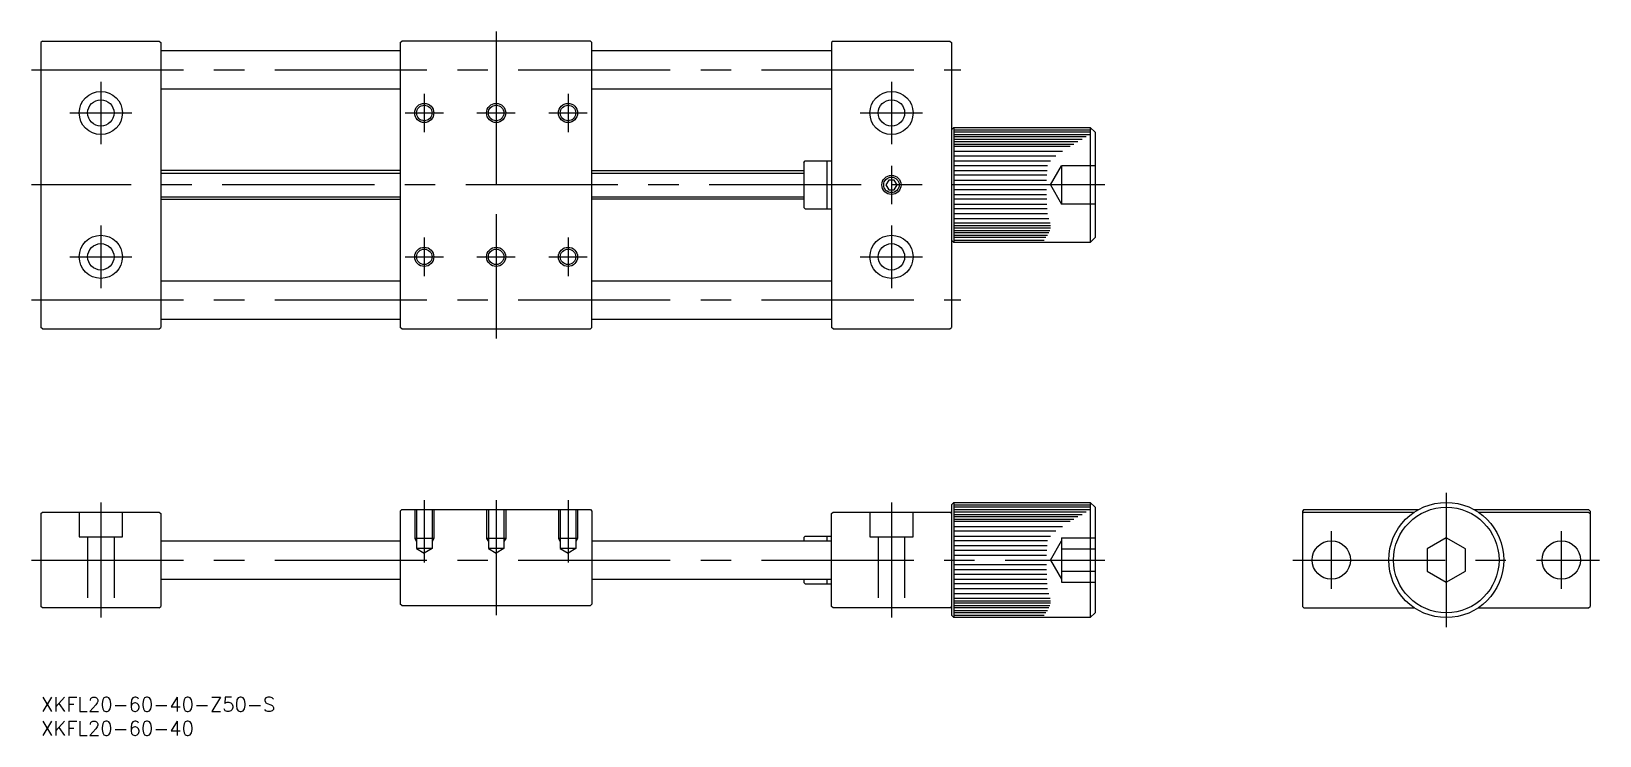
# Model space of a CAD drawing. Extents: x -295 to 32, y -37 to 110.
import ezdxf

# ---------------------------------------------------------------- set-up
doc = ezdxf.new("R2010")
doc.units = 0
doc.linetypes.add('CENTER', pattern=[50.8, 31.75, -6.35, 6.35, -6.35])
doc.linetypes.add('DASHED', pattern=[19.05, 12.7, -6.35])
doc.layers.get('0').update_dxf_attribs({"linetype": 'CONTINUOUS'})
doc.layers.add('CENTER', color=1, linetype='CONTINUOUS')
doc.styles.get("Standard").update_dxf_attribs({"font": 'txt.shx', "height": 3, "bigfont": 'bigfont.shx'})

# ---------------------------------------------------------------- blocks, each defined once
blk = doc.blocks.new('*U2')
at = {"color": 7, "linetype": 'CONTINUOUS'}
blk.add_text('XKFL20-60-40-Z50-S', height=3, dxfattribs=at).set_placement((-293.26, -31.61))
blk = doc.blocks.new('*U3')
at = {"color": 7, "linetype": 'CONTINUOUS'}
blk.add_text('XKFL20-60-40', height=3, dxfattribs=at).set_placement((-293.26, -36.61))

msp = doc.modelspace()

# ---------------------------------------------------------------- linework, layer by layer
at = {"color": 7, "linetype": 'CONTINUOUS'}
for p, q in [((-292.99, 108.21), (-293.29, 107.91)), ((-292.99, 108.21), (-268.59, 108.21)), ((-268.59, 108.21), (-268.29, 107.91)), ((-218.29, 107.91), (-217.99, 108.21)), ((-178.59, 108.21), (-217.99, 108.21)), ((-178.59, 108.21), (-178.29, 107.91)), ((-127.99, 108.21), (-128.29, 107.91)), ((-127.99, 108.21), (-103.59, 108.21)), ((-103.59, 108.21), (-103.29, 107.91)), ((-293.29, 107.91), (-293.29, 48.51)), ((-268.29, 107.91), (-268.29, 48.51)), ((-268.29, 106.21), (-218.29, 106.21)), ((-218.29, 107.91), (-218.29, 48.51)), ((-178.29, 48.51), (-178.29, 107.91)), ((-178.29, 106.21), (-128.29, 106.21)), ((-128.29, 107.91), (-128.29, 48.51)), ((-103.29, 107.91), (-103.29, 48.51)), ((-268.29, 98.21), (-218.29, 98.21)), ((-178.29, 98.21), (-128.29, 98.21)), ((-102.79, 90.21), (-103.29, 89.71)), ((-103.29, 89.71), (-103.29, 66.71)), ((-102.79, 90.21), (-102.79, 66.21)), ((-102.79, 90.21), (-74.29, 90.21)), ((-102.79, 89.71), (-74.29, 89.71)), ((-74.29, 89.21), (-102.79, 89.21)), ((-102.79, 88.71), (-74.29, 88.71)), ((-74.29, 90.21), (-74.29, 66.21)), ((-73.29, 89.21), (-74.29, 90.21)), ((-73.29, 89.21), (-73.29, 67.21)), ((-75.16, 88.21), (-102.79, 88.21)), ((-102.79, 87.71), (-76.02, 87.71)), ((-76.87, 87.21), (-102.79, 87.21)), ((-102.79, 86.71), (-77.7, 86.71)), ((-78.52, 86.21), (-102.79, 86.21)), ((-102.79, 85.21), (-80.07, 85.21)), ((-134.09, 82.91), (-133.79, 83.21)), ((-134.09, 82.91), (-134.09, 73.51)), ((-133.79, 83.21), (-128.29, 83.21)), ((-129.29, 83.21), (-129.29, 73.21)), ((-81.49, 84.21), (-102.79, 84.21)), ((-102.79, 83.21), (-82.59, 83.21)), ((-83.23, 82.21), (-102.79, 82.21)), ((-218.29, 81.21), (-268.29, 81.21)), ((-178.29, 81.21), (-134.09, 81.21)), ((-116.37, 79.21), (-116.94, 78.21)), ((-115.21, 79.21), (-116.37, 79.21)), ((-114.63, 78.21), (-115.21, 79.21)), ((-102.79, 81.21), (-83.33, 81.21)), ((-83.38, 80.21), (-102.79, 80.21)), ((-102.79, 79.21), (-83.41, 79.21)), ((-116.94, 78.21), (-116.37, 77.21)), ((-116.37, 77.21), (-115.21, 77.21)), ((-115.21, 77.21), (-114.63, 78.21)), ((-83.42, 77.21), (-102.79, 77.21)), ((-102.79, 76.21), (-83.42, 76.21)), ((-268.29, 75.21), (-218.29, 75.21)), ((-134.09, 75.21), (-178.29, 75.21)), ((-134.09, 73.51), (-133.79, 73.21)), ((-133.79, 73.21), (-128.29, 73.21)), ((-83.4, 75.21), (-102.79, 75.21)), ((-102.79, 74.21), (-83.38, 74.21)), ((-83.33, 73.21), (-102.79, 73.21)), ((-83.21, 72.21), (-102.79, 72.21)), ((-102.79, 71.21), (-82.95, 71.21)), ((-82.66, 70.21), (-102.79, 70.21)), ((-102.79, 69.71), (-82.58, 69.71)), ((-82.59, 69.21), (-102.79, 69.21)), ((-102.79, 66.21), (-103.29, 66.71)), ((-102.79, 68.71), (-82.72, 68.71)), ((-82.93, 68.21), (-102.79, 68.21)), ((-102.79, 67.71), (-83.21, 67.71)), ((-83.55, 67.21), (-102.79, 67.21)), ((-102.79, 66.71), (-83.91, 66.71)), ((-74.29, 66.21), (-102.79, 66.21)), ((-74.29, 66.21), (-73.29, 67.21)), ((-268.29, 58.21), (-218.29, 58.21)), ((-178.29, 58.21), (-128.29, 58.21)), ((-268.29, 50.21), (-218.29, 50.21)), ((-178.29, 50.21), (-128.29, 50.21)), ((-292.99, 48.21), (-293.29, 48.51)), ((-292.99, 48.21), (-268.59, 48.21)), ((-268.59, 48.21), (-268.29, 48.51)), ((-217.99, 48.21), (-218.29, 48.51)), ((-217.99, 48.21), (-178.59, 48.21)), ((-178.59, 48.21), (-178.29, 48.51)), ((-127.99, 48.21), (-128.29, 48.51)), ((-127.99, 48.21), (-103.59, 48.21)), ((-103.59, 48.21), (-103.29, 48.51)), ((-293.29, 9.7), (-292.99, 10)), ((-292.99, 10), (-268.59, 10)), ((-268.59, 10), (-268.29, 9.7)), ((-218.29, 10.2), (-217.99, 10.5)), ((-218.29, 10.2), (-218.29, -9.2)), ((-217.99, 10.5), (-178.59, 10.5)), ((-178.59, 10.5), (-178.29, 10.2)), ((-178.29, 10.2), (-178.29, -9.2)), ((-128.29, 9.7), (-127.99, 10)), ((-127.99, 10), (-103.59, 10)), ((-103.29, 9.7), (-103.59, 10)), ((-102.79, 12), (-103.29, 11.5)), ((-103.29, 11.5), (-103.29, -11.5)), ((-102.79, 12), (-102.79, -12)), ((-102.79, 12), (-74.29, 12)), ((-102.79, 11.5), (-74.29, 11.5)), ((-74.29, 11), (-102.79, 11)), ((-102.79, 10.5), (-74.29, 10.5)), ((-75.16, 10), (-102.79, 10)), ((-74.29, 12), (-74.29, -12)), ((-73.29, 11), (-74.29, 12)), ((-73.29, 11), (-73.29, -11)), ((-29.7, 10.5), (-30, 10.2)), ((-30, 10.2), (-30, -9.7)), ((-29.7, 10), (-30, 9.7)), ((-29.7, 10.5), (-5.81, 10.5)), ((-29.7, 10), (-6.63, 10)), ((5.81, 10.5), (29.7, 10.5)), ((6.63, 10), (29.7, 10)), ((29.7, 10.5), (30, 10.2)), ((29.7, 10), (30, 9.7)), ((30, 10.2), (30, -9.7)), ((-293.29, 9.7), (-293.29, -9.7)), ((-268.29, 9.7), (-268.29, -9.7)), ((-128.29, -9.7), (-128.29, 9.7)), ((-103.29, 9.7), (-103.29, -9.7)), ((-102.79, 9.5), (-76.02, 9.5)), ((-76.87, 9), (-102.79, 9)), ((-102.79, 8.5), (-77.7, 8.5)), ((-78.52, 8), (-102.79, 8)), ((-102.79, 7), (-80.07, 7)), ((-268.29, 4), (-218.29, 4)), ((-178.29, 4), (-128.29, 4)), ((-133.79, 5), (-134.09, 4.7)), ((-134.09, 4.7), (-134.09, 4)), ((-133.79, 5), (-128.29, 5)), ((-129.29, 5), (-129.29, 4)), ((-81.49, 6), (-102.79, 6)), ((-102.79, 5), (-82.59, 5)), ((-83.23, 4), (-102.79, 4)), ((0, 4.62), (-4, 2.31)), ((4, 2.31), (0, 4.62)), ((-102.79, 3), (-83.33, 3)), ((-83.38, 2), (-102.79, 2)), ((-102.79, 1), (-83.41, 1)), ((-4, 2.31), (-4, -2.31)), ((4, -2.31), (4, 2.31)), ((-83.42, -1), (-102.79, -1)), ((-102.79, -2), (-83.42, -2)), ((-83.4, -3), (-102.79, -3)), ((-4, -2.31), (0, -4.62)), ((0, -4.62), (4, -2.31)), ((-268.29, -4), (-218.29, -4)), ((-178.29, -4), (-128.29, -4)), ((-134.09, -4), (-134.09, -4.7)), ((-134.09, -4.7), (-133.79, -5)), ((-133.79, -5), (-128.29, -5)), ((-129.29, -4), (-129.29, -5)), ((-102.79, -4), (-83.38, -4)), ((-83.33, -5), (-102.79, -5)), ((-83.21, -6), (-102.79, -6)), ((-292.99, -10), (-293.29, -9.7)), ((-268.59, -10), (-268.29, -9.7)), ((-217.99, -9.5), (-218.29, -9.2)), ((-217.99, -9.5), (-178.59, -9.5)), ((-178.59, -9.5), (-178.29, -9.2)), ((-127.99, -10), (-128.29, -9.7)), ((-103.59, -10), (-103.29, -9.7)), ((-102.79, -7), (-82.95, -7)), ((-82.66, -8), (-102.79, -8)), ((-102.79, -8.5), (-82.58, -8.5)), ((-82.59, -9), (-102.79, -9)), ((-102.79, -9.5), (-82.72, -9.5)), ((-29.7, -10), (-30, -9.7)), ((29.7, -10), (30, -9.7)), ((-268.59, -10), (-292.99, -10)), ((-103.59, -10), (-127.99, -10)), ((-102.79, -12), (-103.29, -11.5)), ((-82.93, -10), (-102.79, -10)), ((-102.79, -10.5), (-83.21, -10.5)), ((-83.55, -11), (-102.79, -11)), ((-102.79, -11.5), (-83.91, -11.5)), ((-74.29, -12), (-102.79, -12)), ((-74.29, -12), (-73.29, -11)), ((-29.7, -10), (-6.63, -10)), ((6.63, -10), (29.7, -10))]:
    msp.add_line(p, q, dxfattribs=at)
at = {"color": 3, "linetype": 'DASHED'}
for p, q in [((-82.6, 78.21), (-80.29, 82.21)), ((-73.29, 82.21), (-80.29, 82.21)), ((-80.29, 82.21), (-80.29, 74.21)), ((-82.6, 78.21), (-80.29, 74.21)), ((-73.29, 78.21), (-80.29, 78.21)), ((-73.29, 74.21), (-80.29, 74.21)), ((-285.29, 10), (-285.29, 4.8)), ((-276.29, 4.8), (-276.29, 10)), ((-215.29, 10.5), (-215.29, 4.5)), ((-214.91, 10.5), (-214.91, 2.4)), ((-211.67, 10.5), (-211.67, 2.4)), ((-211.29, 10.5), (-211.29, 4.5)), ((-200.29, 10.5), (-200.29, 4.5)), ((-199.91, 10.5), (-199.91, 2.4)), ((-196.67, 10.5), (-196.67, 2.4)), ((-196.29, 10.5), (-196.29, 4.5)), ((-185.29, 10.5), (-185.29, 4.5)), ((-184.91, 10.5), (-184.91, 2.4)), ((-181.67, 10.5), (-181.67, 2.4)), ((-181.29, 10.5), (-181.29, 4.5)), ((-120.29, 10), (-120.29, 4.8)), ((-111.29, 4.8), (-111.29, 10)), ((-285.29, 4.8), (-276.29, 4.8)), ((-283.54, 4.8), (-283.54, -10)), ((-278.04, 4.8), (-278.04, -10)), ((-215.29, 4.5), (-214.91, 3.84)), ((-211.29, 4.5), (-215.29, 4.5)), ((-211.29, 4.5), (-211.67, 3.84)), ((-200.29, 4.5), (-199.91, 3.84)), ((-196.29, 4.5), (-200.29, 4.5)), ((-196.29, 4.5), (-196.67, 3.84)), ((-185.29, 4.5), (-184.91, 3.84)), ((-181.29, 4.5), (-185.29, 4.5)), ((-181.29, 4.5), (-181.67, 3.84)), ((-120.29, 4.8), (-111.29, 4.8)), ((-118.54, 4.8), (-118.54, -10)), ((-113.04, 4.8), (-113.04, -10)), ((-82.6, 0), (-80.29, 4)), ((-80.29, 4.62), (-80.29, -4.62)), ((-80.29, 4.62), (-73.29, 4.62)), ((-214.91, 2.4), (-213.29, 1.46)), ((-211.67, 2.4), (-214.91, 2.4)), ((-211.67, 2.4), (-213.29, 1.46)), ((-199.91, 2.4), (-198.29, 1.46)), ((-196.67, 2.4), (-199.91, 2.4)), ((-196.67, 2.4), (-198.29, 1.46)), ((-184.91, 2.4), (-183.29, 1.46)), ((-181.67, 2.4), (-184.91, 2.4)), ((-181.67, 2.4), (-183.29, 1.46)), ((-82.6, 0), (-80.29, -4)), ((-80.29, 2.31), (-73.29, 2.31)), ((-80.29, -2.31), (-73.29, -2.31)), ((-80.29, -4.62), (-73.29, -4.62))]:
    msp.add_line(p, q, dxfattribs=at)
at = {"color": 3, "linetype": 'CONTINUOUS'}
for p, q in [((-268.29, 80.67), (-218.29, 80.67)), ((-178.29, 80.67), (-134.09, 80.67)), ((-268.29, 75.75), (-218.29, 75.75)), ((-178.29, 75.75), (-134.09, 75.75))]:
    msp.add_line(p, q, dxfattribs=at)
at = {"color": 7, "linetype": 'CONTINUOUS'}
for centre, radius in [((-280.79, 93.21), 4.5), ((-280.79, 93.21), 2.75), ((-115.79, 93.21), 4.5), ((-115.79, 93.21), 2.75), ((-213.29, 93.21), 1.62), ((-198.29, 93.21), 1.62), ((-183.29, 93.21), 1.62), ((-115.79, 78.21), 1.62), ((-280.79, 63.21), 4.5), ((-280.79, 63.21), 2.75), ((-115.79, 63.21), 4.5), ((-115.79, 63.21), 2.75), ((-213.29, 63.21), 1.62), ((-198.29, 63.21), 1.62), ((-183.29, 63.21), 1.62), ((0, 0), 12), ((0, 0), 11), ((-24, 0), 4), ((24, 0), 4)]:
    msp.add_circle(centre, radius, dxfattribs=at)
at = {"color": 3, "linetype": 'CONTINUOUS'}
for centre in [(-213.29, 93.21), (-198.29, 93.21), (-183.29, 93.21), (-115.79, 78.21), (-213.29, 63.21), (-198.29, 63.21), (-183.29, 63.21)]:
    msp.add_circle(centre, 2, dxfattribs=at)
at = {"layer": 'CENTER', "color": 1, "linetype": 'CENTER'}
for p, q in [((-198.29, 110.21), (-198.29, 46.21)), ((-295.29, 102.21), (-101.29, 102.21)), ((-280.79, 99.71), (-280.79, 86.71)), ((-115.79, 99.71), (-115.79, 86.71)), ((-213.29, 97.21), (-213.29, 89.21)), ((-198.29, 96.62), (-198.29, 89.81)), ((-183.29, 97.21), (-183.29, 89.21)), ((-287.29, 93.21), (-274.29, 93.21)), ((-217.29, 93.21), (-209.29, 93.21)), ((-202.29, 93.21), (-194.29, 93.21)), ((-187.29, 93.21), (-179.29, 93.21)), ((-122.29, 93.21), (-109.29, 93.21)), ((-115.79, 82.21), (-115.79, 74.21)), ((-71.29, 78.21), (-295.29, 78.21)), ((-280.79, 69.71), (-280.79, 56.71)), ((-115.79, 69.71), (-115.79, 56.71)), ((-213.29, 67.21), (-213.29, 59.21)), ((-198.29, 66.62), (-198.29, 57.81)), ((-183.29, 67.21), (-183.29, 59.21)), ((-287.29, 63.21), (-274.29, 63.21)), ((-217.29, 63.21), (-209.29, 63.21)), ((-202.29, 63.21), (-194.29, 63.21)), ((-187.29, 63.21), (-179.29, 63.21)), ((-122.29, 63.21), (-109.29, 63.21)), ((-295.29, 54.21), (-101.29, 54.21)), ((0, 14), (0, -14)), ((-280.79, 12), (-280.79, -12)), ((-213.29, 12.5), (-213.29, -0.54)), ((-198.29, 12.5), (-198.29, -11.5)), ((-183.29, 12.5), (-183.29, -0.54)), ((-115.79, 12), (-115.79, -12)), ((-24, 6), (-24, -6)), ((24, 6), (24, -6)), ((-295.29, 0), (-71.29, 0)), ((-32, 0), (32, 0))]:
    msp.add_line(p, q, dxfattribs=at)

# ---------------------------------------------------------------- block references
at = {"color": 7, "linetype": 'CONTINUOUS'}
for name in ['*U2', '*U3']:
    msp.add_blockref(name, (0, 0), dxfattribs=at)

doc.saveas('drawing.dxf')
